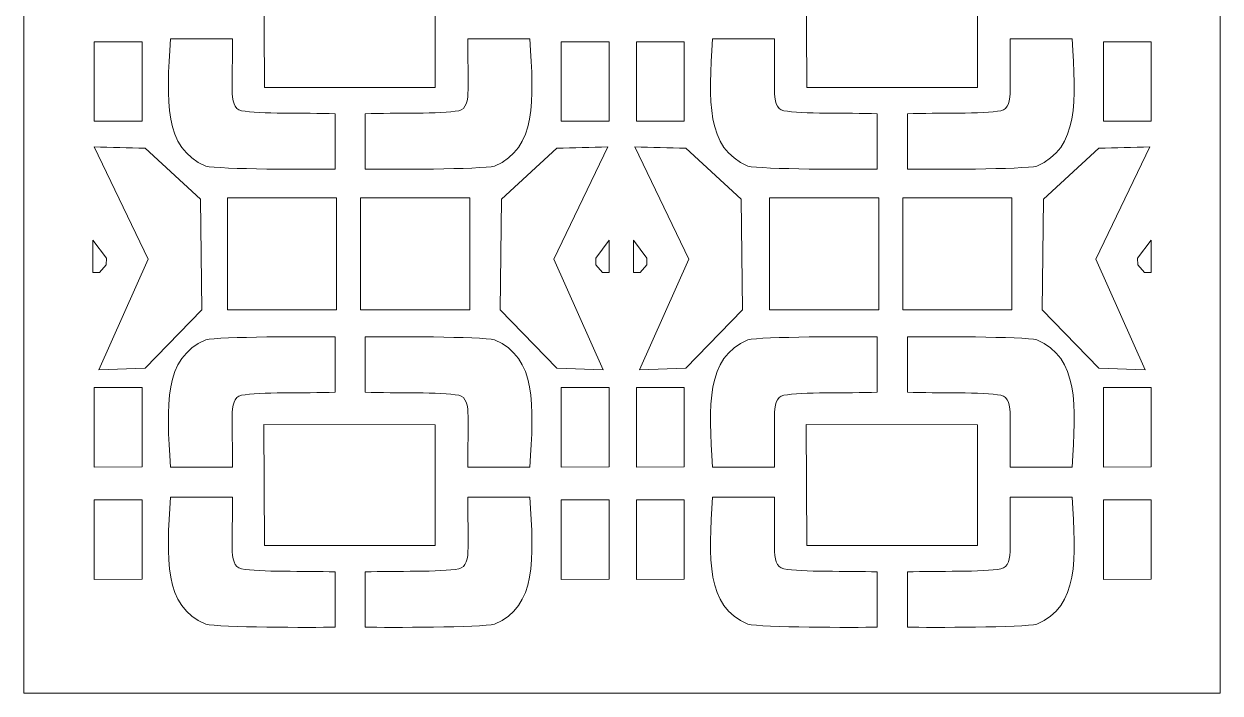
# Model space of a CAD drawing. Header units: centimetres. Extents: x -15.4 to -1.9, y -9.5 to 9.5.
# Drawn here: x -8.11 to -1.85, y -9.5 to -6 of the extents above; entities that cross this region are included whole.
import ezdxf

# ---------------------------------------------------------------- set-up
doc = ezdxf.new("R2010")
doc.units = ezdxf.units.CM
doc.header["$MEASUREMENT"] = 0
doc.layers.add('layer 1', color=7, linetype='Continuous')

msp = doc.modelspace()

# ---------------------------------------------------------------- linework, layer by layer
at = {"layer": 'layer 1', "color": 7, "lineweight": 9}
for points, knots in [([(-8.11195, 9.49999), (-8.11195, 9.49999), (-1.85082, 9.49999), (-1.85082, 9.49999), (-1.85082, 9.49999), (-1.85082, 9.49999), (-1.85082, -9.5), (-1.85082, -9.5), (-1.85082, -9.5), (-1.85082, -9.5), (-8.11195, -9.5), (-8.11195, -9.5), (-8.11195, -9.5), (-8.11195, -9.5), (-8.11195, 9.49999), (-8.11195, 9.49999)], [0, 0, 0, 0, 0.2, 0.2, 0.2, 0.2, 0.4, 0.4, 0.4, 0.4, 0.6, 0.6, 0.6, 0.6, 1, 1, 1, 1]), ([(-6.85568, -5.69803), (-6.85568, -5.69803), (-6.85205, -6.33128), (-6.85205, -6.33128), (-6.85205, -6.33128), (-6.85205, -6.33128), (-5.95883, -6.33138), (-5.95883, -6.33138), (-5.95883, -6.33138), (-5.95883, -6.33138), (-5.95886, -5.69973), (-5.95886, -5.69973), (-5.95886, -5.69973), (-5.95886, -5.69973), (-6.85568, -5.69803), (-6.85568, -5.69803)], [0, 0, 0, 0, 0.2, 0.2, 0.2, 0.2, 0.4, 0.4, 0.4, 0.4, 0.6, 0.6, 0.6, 0.6, 1, 1, 1, 1]), ([(-4.01756, -5.69803), (-4.01756, -5.69803), (-4.01394, -6.33128), (-4.01394, -6.33128), (-4.01394, -6.33128), (-4.01394, -6.33128), (-3.12071, -6.33138), (-3.12071, -6.33138), (-3.12071, -6.33138), (-3.12071, -6.33138), (-3.12075, -5.69973), (-3.12075, -5.69973), (-3.12075, -5.69973), (-3.12075, -5.69973), (-4.01756, -5.69803), (-4.01756, -5.69803)], [0, 0, 0, 0, 0.2, 0.2, 0.2, 0.2, 0.4, 0.4, 0.4, 0.4, 0.6, 0.6, 0.6, 0.6, 1, 1, 1, 1]), ([(-7.74365, -6.50812), (-7.74365, -6.50812), (-7.49322, -6.50716), (-7.49322, -6.50716), (-7.49322, -6.50716), (-7.49322, -6.50716), (-7.49322, -6.09226), (-7.49322, -6.09226), (-7.49322, -6.09226), (-7.49322, -6.09226), (-7.74373, -6.09226), (-7.74373, -6.09226), (-7.74373, -6.09226), (-7.74373, -6.09226), (-7.74365, -6.50812), (-7.74365, -6.50812)], [0, 0, 0, 0, 0.2, 0.2, 0.2, 0.2, 0.4, 0.4, 0.4, 0.4, 0.6, 0.6, 0.6, 0.6, 1, 1, 1, 1]), ([(-6.4834, -6.75825), (-6.60171, -6.76016), (-7.09015, -6.76055), (-7.1606, -6.74259), (-7.1606, -6.74259), (-7.38208, -6.64813), (-7.36514, -6.40277), (-7.34546, -6.07745), (-7.34546, -6.07745), (-7.34546, -6.07745), (-7.0209, -6.07756), (-7.0209, -6.07756), (-7.0209, -6.07756), (-7.0209, -6.07756), (-7.02158, -6.34149), (-7.02158, -6.34149), (-7.02158, -6.34149), (-7.02171, -6.39992), (-7.01173, -6.44546), (-6.97292, -6.45295), (-6.97292, -6.45295), (-6.88068, -6.47078), (-6.63995, -6.4634), (-6.4834, -6.46861), (-6.4834, -6.46861), (-6.4834, -6.46861), (-6.4834, -6.75825), (-6.4834, -6.75825)], [0, 0, 0, 0, 0.125, 0.125, 0.125, 0.125, 0.25, 0.25, 0.25, 0.25, 0.375, 0.375, 0.375, 0.375, 0.5, 0.5, 0.5, 0.5, 0.625, 0.625, 0.625, 0.625, 0.75, 0.75, 0.75, 0.75, 1, 1, 1, 1]), ([(-6.3253, -6.75825), (-6.20698, -6.76016), (-5.71855, -6.76055), (-5.6481, -6.74259), (-5.6481, -6.74259), (-5.42661, -6.64813), (-5.44356, -6.40277), (-5.46324, -6.07745), (-5.46324, -6.07745), (-5.46324, -6.07745), (-5.7878, -6.07756), (-5.7878, -6.07756), (-5.7878, -6.07756), (-5.7878, -6.07756), (-5.78711, -6.34149), (-5.78711, -6.34149), (-5.78711, -6.34149), (-5.78698, -6.39992), (-5.79697, -6.44546), (-5.83577, -6.45295), (-5.83577, -6.45295), (-5.92801, -6.47078), (-6.16875, -6.4634), (-6.3253, -6.46861), (-6.3253, -6.46861), (-6.3253, -6.46861), (-6.3253, -6.75825), (-6.3253, -6.75825)], [0, 0, 0, 0, 0.125, 0.125, 0.125, 0.125, 0.25, 0.25, 0.25, 0.25, 0.375, 0.375, 0.375, 0.375, 0.5, 0.5, 0.5, 0.5, 0.625, 0.625, 0.625, 0.625, 0.75, 0.75, 0.75, 0.75, 1, 1, 1, 1]), ([(-5.29975, -6.50812), (-5.29975, -6.50812), (-5.04932, -6.50716), (-5.04932, -6.50716), (-5.04932, -6.50716), (-5.04932, -6.50716), (-5.04932, -6.09226), (-5.04932, -6.09226), (-5.04932, -6.09226), (-5.04932, -6.09226), (-5.29983, -6.09226), (-5.29983, -6.09226), (-5.29983, -6.09226), (-5.29983, -6.09226), (-5.29975, -6.50812), (-5.29975, -6.50812)], [0, 0, 0, 0, 0.2, 0.2, 0.2, 0.2, 0.4, 0.4, 0.4, 0.4, 0.6, 0.6, 0.6, 0.6, 1, 1, 1, 1]), ([(-4.90554, -6.50812), (-4.90554, -6.50812), (-4.65511, -6.50716), (-4.65511, -6.50716), (-4.65511, -6.50716), (-4.65511, -6.50716), (-4.65511, -6.09226), (-4.65511, -6.09226), (-4.65511, -6.09226), (-4.65511, -6.09226), (-4.90561, -6.09226), (-4.90561, -6.09226), (-4.90561, -6.09226), (-4.90561, -6.09226), (-4.90554, -6.50812), (-4.90554, -6.50812)], [0, 0, 0, 0, 0.2, 0.2, 0.2, 0.2, 0.4, 0.4, 0.4, 0.4, 0.6, 0.6, 0.6, 0.6, 1, 1, 1, 1]), ([(-3.64528, -6.75825), (-3.7636, -6.76016), (-4.25203, -6.76055), (-4.32248, -6.74259), (-4.32248, -6.74259), (-4.54397, -6.64813), (-4.52702, -6.40277), (-4.50735, -6.07745), (-4.50735, -6.07745), (-4.50735, -6.07745), (-4.18278, -6.07756), (-4.18278, -6.07756), (-4.18278, -6.07756), (-4.18278, -6.07756), (-4.18347, -6.34149), (-4.18347, -6.34149), (-4.18347, -6.34149), (-4.1836, -6.39992), (-4.17361, -6.44546), (-4.13481, -6.45295), (-4.13481, -6.45295), (-4.04257, -6.47078), (-3.80183, -6.4634), (-3.64528, -6.46861), (-3.64528, -6.46861), (-3.64528, -6.46861), (-3.64528, -6.75825), (-3.64528, -6.75825)], [0, 0, 0, 0, 0.125, 0.125, 0.125, 0.125, 0.25, 0.25, 0.25, 0.25, 0.375, 0.375, 0.375, 0.375, 0.5, 0.5, 0.5, 0.5, 0.625, 0.625, 0.625, 0.625, 0.75, 0.75, 0.75, 0.75, 1, 1, 1, 1]), ([(-3.48718, -6.75825), (-3.36887, -6.76016), (-2.88043, -6.76055), (-2.80998, -6.74259), (-2.80998, -6.74259), (-2.5885, -6.64813), (-2.60544, -6.40277), (-2.62512, -6.07745), (-2.62512, -6.07745), (-2.62512, -6.07745), (-2.94968, -6.07756), (-2.94968, -6.07756), (-2.94968, -6.07756), (-2.94968, -6.07756), (-2.949, -6.34149), (-2.949, -6.34149), (-2.949, -6.34149), (-2.94887, -6.39992), (-2.95886, -6.44546), (-2.99766, -6.45295), (-2.99766, -6.45295), (-3.0899, -6.47078), (-3.33064, -6.4634), (-3.48718, -6.46861), (-3.48718, -6.46861), (-3.48718, -6.46861), (-3.48718, -6.75825), (-3.48718, -6.75825)], [0, 0, 0, 0, 0.125, 0.125, 0.125, 0.125, 0.25, 0.25, 0.25, 0.25, 0.375, 0.375, 0.375, 0.375, 0.5, 0.5, 0.5, 0.5, 0.625, 0.625, 0.625, 0.625, 0.75, 0.75, 0.75, 0.75, 1, 1, 1, 1]), ([(-2.46164, -6.50812), (-2.46164, -6.50812), (-2.21121, -6.50716), (-2.21121, -6.50716), (-2.21121, -6.50716), (-2.21121, -6.50716), (-2.21121, -6.09226), (-2.21121, -6.09226), (-2.21121, -6.09226), (-2.21121, -6.09226), (-2.46171, -6.09226), (-2.46171, -6.09226), (-2.46171, -6.09226), (-2.46171, -6.09226), (-2.46164, -6.50812), (-2.46164, -6.50812)], [0, 0, 0, 0, 0.2, 0.2, 0.2, 0.2, 0.4, 0.4, 0.4, 0.4, 0.6, 0.6, 0.6, 0.6, 1, 1, 1, 1]), ([(-7.74373, -6.6419), (-7.74373, -6.6419), (-7.46191, -7.229), (-7.46191, -7.229), (-7.46191, -7.229), (-7.46191, -7.229), (-7.72024, -7.80829), (-7.72024, -7.80829), (-7.72024, -7.80829), (-7.72024, -7.80829), (-7.47757, -7.80046), (-7.47757, -7.80046), (-7.47757, -7.80046), (-7.47757, -7.80046), (-7.18009, -7.49516), (-7.18009, -7.49516), (-7.18009, -7.49516), (-7.18009, -7.49516), (-7.18793, -6.91587), (-7.18793, -6.91587), (-7.18793, -6.91587), (-7.18793, -6.91587), (-7.47757, -6.64972), (-7.47757, -6.64972), (-7.47757, -6.64972), (-7.56628, -6.64711), (-7.65502, -6.64451), (-7.74373, -6.6419)], [0, 0, 0, 0, 0.125, 0.125, 0.125, 0.125, 0.25, 0.25, 0.25, 0.25, 0.375, 0.375, 0.375, 0.375, 0.5, 0.5, 0.5, 0.5, 0.625, 0.625, 0.625, 0.625, 0.75, 0.75, 0.75, 0.75, 1, 1, 1, 1]), ([(-5.05604, -6.6419), (-5.05604, -6.6419), (-5.33785, -7.229), (-5.33785, -7.229), (-5.33785, -7.229), (-5.33785, -7.229), (-5.07953, -7.80829), (-5.07953, -7.80829), (-5.07953, -7.80829), (-5.07953, -7.80829), (-5.32219, -7.80046), (-5.32219, -7.80046), (-5.32219, -7.80046), (-5.32219, -7.80046), (-5.61967, -7.49516), (-5.61967, -7.49516), (-5.61967, -7.49516), (-5.61967, -7.49516), (-5.61183, -6.91587), (-5.61183, -6.91587), (-5.61183, -6.91587), (-5.61183, -6.91587), (-5.32219, -6.64972), (-5.32219, -6.64972), (-5.32219, -6.64972), (-5.23348, -6.64711), (-5.14474, -6.64451), (-5.05604, -6.6419)], [0, 0, 0, 0, 0.125, 0.125, 0.125, 0.125, 0.25, 0.25, 0.25, 0.25, 0.375, 0.375, 0.375, 0.375, 0.5, 0.5, 0.5, 0.5, 0.625, 0.625, 0.625, 0.625, 0.75, 0.75, 0.75, 0.75, 1, 1, 1, 1]), ([(-4.9139, -6.6419), (-4.9139, -6.6419), (-4.63208, -7.229), (-4.63208, -7.229), (-4.63208, -7.229), (-4.63208, -7.229), (-4.89041, -7.80829), (-4.89041, -7.80829), (-4.89041, -7.80829), (-4.89041, -7.80829), (-4.64775, -7.80046), (-4.64775, -7.80046), (-4.64775, -7.80046), (-4.64775, -7.80046), (-4.35026, -7.49516), (-4.35026, -7.49516), (-4.35026, -7.49516), (-4.35026, -7.49516), (-4.3581, -6.91587), (-4.3581, -6.91587), (-4.3581, -6.91587), (-4.3581, -6.91587), (-4.64775, -6.64972), (-4.64775, -6.64972), (-4.64775, -6.64972), (-4.73645, -6.64711), (-4.82519, -6.64451), (-4.9139, -6.6419)], [0, 0, 0, 0, 0.125, 0.125, 0.125, 0.125, 0.25, 0.25, 0.25, 0.25, 0.375, 0.375, 0.375, 0.375, 0.5, 0.5, 0.5, 0.5, 0.625, 0.625, 0.625, 0.625, 0.75, 0.75, 0.75, 0.75, 1, 1, 1, 1]), ([(-2.21903, -6.6419), (-2.21903, -6.6419), (-2.50085, -7.229), (-2.50085, -7.229), (-2.50085, -7.229), (-2.50085, -7.229), (-2.24252, -7.80829), (-2.24252, -7.80829), (-2.24252, -7.80829), (-2.24252, -7.80829), (-2.48518, -7.80046), (-2.48518, -7.80046), (-2.48518, -7.80046), (-2.48518, -7.80046), (-2.78267, -7.49516), (-2.78267, -7.49516), (-2.78267, -7.49516), (-2.78267, -7.49516), (-2.77482, -6.91587), (-2.77482, -6.91587), (-2.77482, -6.91587), (-2.77482, -6.91587), (-2.48518, -6.64972), (-2.48518, -6.64972), (-2.48518, -6.64972), (-2.39648, -6.64711), (-2.30774, -6.64451), (-2.21903, -6.6419)], [0, 0, 0, 0, 0.125, 0.125, 0.125, 0.125, 0.25, 0.25, 0.25, 0.25, 0.375, 0.375, 0.375, 0.375, 0.5, 0.5, 0.5, 0.5, 0.625, 0.625, 0.625, 0.625, 0.75, 0.75, 0.75, 0.75, 1, 1, 1, 1]), ([(-7.04703, -7.49516), (-7.04703, -7.49516), (-6.47557, -7.49516), (-6.47557, -7.49516), (-6.47557, -7.49516), (-6.47557, -7.49516), (-6.47559, -6.90805), (-6.47559, -6.90805), (-6.47559, -6.90805), (-6.47559, -6.90805), (-7.04703, -6.90805), (-7.04703, -6.90805), (-7.04703, -6.90805), (-7.04703, -6.90805), (-7.04703, -6.95503), (-7.04703, -6.95503), (-7.04703, -6.95503), (-7.04703, -6.95503), (-7.04703, -7.49516), (-7.04703, -7.49516)], [0, 0, 0, 0, 0.1666667, 0.1666667, 0.1666667, 0.1666667, 0.3333333, 0.3333333, 0.3333333, 0.3333333, 0.5, 0.5, 0.5, 0.5, 0.6666667, 0.6666667, 0.6666667, 0.6666667, 1, 1, 1, 1]), ([(-6.35017, -7.49516), (-6.35017, -7.49516), (-5.77872, -7.49516), (-5.77872, -7.49516), (-5.77872, -7.49516), (-5.77872, -7.49516), (-5.77873, -6.90805), (-5.77873, -6.90805), (-5.77873, -6.90805), (-5.77873, -6.90805), (-6.35017, -6.90805), (-6.35017, -6.90805), (-6.35017, -6.90805), (-6.35017, -6.90805), (-6.35017, -6.95503), (-6.35017, -6.95503), (-6.35017, -6.95503), (-6.35017, -6.95503), (-6.35017, -7.49516), (-6.35017, -7.49516)], [0, 0, 0, 0, 0.1666667, 0.1666667, 0.1666667, 0.1666667, 0.3333333, 0.3333333, 0.3333333, 0.3333333, 0.5, 0.5, 0.5, 0.5, 0.6666667, 0.6666667, 0.6666667, 0.6666667, 1, 1, 1, 1]), ([(-4.20892, -7.49516), (-4.20892, -7.49516), (-3.63746, -7.49516), (-3.63746, -7.49516), (-3.63746, -7.49516), (-3.63746, -7.49516), (-3.63748, -6.90805), (-3.63748, -6.90805), (-3.63748, -6.90805), (-3.63748, -6.90805), (-4.20892, -6.90805), (-4.20892, -6.90805), (-4.20892, -6.90805), (-4.20892, -6.90805), (-4.20892, -6.95503), (-4.20892, -6.95503), (-4.20892, -6.95503), (-4.20892, -6.95503), (-4.20892, -7.49516), (-4.20892, -7.49516)], [0, 0, 0, 0, 0.1666667, 0.1666667, 0.1666667, 0.1666667, 0.3333333, 0.3333333, 0.3333333, 0.3333333, 0.5, 0.5, 0.5, 0.5, 0.6666667, 0.6666667, 0.6666667, 0.6666667, 1, 1, 1, 1]), ([(-3.51206, -7.49516), (-3.51206, -7.49516), (-2.9406, -7.49516), (-2.9406, -7.49516), (-2.9406, -7.49516), (-2.9406, -7.49516), (-2.94062, -6.90805), (-2.94062, -6.90805), (-2.94062, -6.90805), (-2.94062, -6.90805), (-3.51206, -6.90805), (-3.51206, -6.90805), (-3.51206, -6.90805), (-3.51206, -6.90805), (-3.51206, -6.95503), (-3.51206, -6.95503), (-3.51206, -6.95503), (-3.51206, -6.95503), (-3.51206, -7.49516), (-3.51206, -7.49516)], [0, 0, 0, 0, 0.1666667, 0.1666667, 0.1666667, 0.1666667, 0.3333333, 0.3333333, 0.3333333, 0.3333333, 0.5, 0.5, 0.5, 0.5, 0.6666667, 0.6666667, 0.6666667, 0.6666667, 1, 1, 1, 1]), ([(-7.75137, -7.13085), (-7.75137, -7.13085), (-7.75155, -7.29947), (-7.75155, -7.29947), (-7.75155, -7.29947), (-7.75155, -7.29947), (-7.71667, -7.29947), (-7.71667, -7.29947), (-7.71667, -7.29947), (-7.71667, -7.29947), (-7.68073, -7.25991), (-7.68073, -7.25991), (-7.68073, -7.25991), (-7.68073, -7.25991), (-7.68056, -7.22438), (-7.68056, -7.22438), (-7.68056, -7.22438), (-7.68056, -7.22438), (-7.75137, -7.13085), (-7.75137, -7.13085)], [0, 0, 0, 0, 0.1666667, 0.1666667, 0.1666667, 0.1666667, 0.3333333, 0.3333333, 0.3333333, 0.3333333, 0.5, 0.5, 0.5, 0.5, 0.6666667, 0.6666667, 0.6666667, 0.6666667, 1, 1, 1, 1]), ([(-5.0484, -7.13085), (-5.0484, -7.13085), (-5.04821, -7.29947), (-5.04821, -7.29947), (-5.04821, -7.29947), (-5.04821, -7.29947), (-5.0831, -7.29947), (-5.0831, -7.29947), (-5.0831, -7.29947), (-5.0831, -7.29947), (-5.11903, -7.25991), (-5.11903, -7.25991), (-5.11903, -7.25991), (-5.11903, -7.25991), (-5.1192, -7.22438), (-5.1192, -7.22438), (-5.1192, -7.22438), (-5.1192, -7.22438), (-5.0484, -7.13085), (-5.0484, -7.13085)], [0, 0, 0, 0, 0.1666667, 0.1666667, 0.1666667, 0.1666667, 0.3333333, 0.3333333, 0.3333333, 0.3333333, 0.5, 0.5, 0.5, 0.5, 0.6666667, 0.6666667, 0.6666667, 0.6666667, 1, 1, 1, 1]), ([(-4.92154, -7.13085), (-4.92154, -7.13085), (-4.92172, -7.29947), (-4.92172, -7.29947), (-4.92172, -7.29947), (-4.92172, -7.29947), (-4.88684, -7.29947), (-4.88684, -7.29947), (-4.88684, -7.29947), (-4.88684, -7.29947), (-4.8509, -7.25991), (-4.8509, -7.25991), (-4.8509, -7.25991), (-4.8509, -7.25991), (-4.85073, -7.22438), (-4.85073, -7.22438), (-4.85073, -7.22438), (-4.85073, -7.22438), (-4.92154, -7.13085), (-4.92154, -7.13085)], [0, 0, 0, 0, 0.1666667, 0.1666667, 0.1666667, 0.1666667, 0.3333333, 0.3333333, 0.3333333, 0.3333333, 0.5, 0.5, 0.5, 0.5, 0.6666667, 0.6666667, 0.6666667, 0.6666667, 1, 1, 1, 1]), ([(-2.21139, -7.13085), (-2.21139, -7.13085), (-2.21121, -7.29947), (-2.21121, -7.29947), (-2.21121, -7.29947), (-2.21121, -7.29947), (-2.24609, -7.29947), (-2.24609, -7.29947), (-2.24609, -7.29947), (-2.24609, -7.29947), (-2.28203, -7.25991), (-2.28203, -7.25991), (-2.28203, -7.25991), (-2.28203, -7.25991), (-2.28219, -7.22438), (-2.28219, -7.22438), (-2.28219, -7.22438), (-2.28219, -7.22438), (-2.21139, -7.13085), (-2.21139, -7.13085)], [0, 0, 0, 0, 0.1666667, 0.1666667, 0.1666667, 0.1666667, 0.3333333, 0.3333333, 0.3333333, 0.3333333, 0.5, 0.5, 0.5, 0.5, 0.6666667, 0.6666667, 0.6666667, 0.6666667, 1, 1, 1, 1]), ([(-6.4834, -7.63643), (-6.60171, -7.63452), (-7.09015, -7.63413), (-7.1606, -7.65209), (-7.1606, -7.65209), (-7.38208, -7.74655), (-7.36514, -7.99191), (-7.34546, -8.31723), (-7.34546, -8.31723), (-7.34546, -8.31723), (-7.0209, -8.31712), (-7.0209, -8.31712), (-7.0209, -8.31712), (-7.0209, -8.31712), (-7.02158, -8.05319), (-7.02158, -8.05319), (-7.02158, -8.05319), (-7.02171, -7.99476), (-7.01173, -7.94922), (-6.97292, -7.94173), (-6.97292, -7.94173), (-6.88068, -7.9239), (-6.63995, -7.93128), (-6.4834, -7.92607), (-6.4834, -7.92607), (-6.4834, -7.92607), (-6.4834, -7.63643), (-6.4834, -7.63643)], [0, 0, 0, 0, 0.125, 0.125, 0.125, 0.125, 0.25, 0.25, 0.25, 0.25, 0.375, 0.375, 0.375, 0.375, 0.5, 0.5, 0.5, 0.5, 0.625, 0.625, 0.625, 0.625, 0.75, 0.75, 0.75, 0.75, 1, 1, 1, 1]), ([(-6.3253, -7.63643), (-6.20698, -7.63452), (-5.71855, -7.63413), (-5.6481, -7.65209), (-5.6481, -7.65209), (-5.42661, -7.74655), (-5.44356, -7.99191), (-5.46324, -8.31723), (-5.46324, -8.31723), (-5.46324, -8.31723), (-5.7878, -8.31712), (-5.7878, -8.31712), (-5.7878, -8.31712), (-5.7878, -8.31712), (-5.78711, -8.05319), (-5.78711, -8.05319), (-5.78711, -8.05319), (-5.78698, -7.99476), (-5.79697, -7.94922), (-5.83577, -7.94173), (-5.83577, -7.94173), (-5.92801, -7.9239), (-6.16875, -7.93128), (-6.3253, -7.92607), (-6.3253, -7.92607), (-6.3253, -7.92607), (-6.3253, -7.63643), (-6.3253, -7.63643)], [0, 0, 0, 0, 0.125, 0.125, 0.125, 0.125, 0.25, 0.25, 0.25, 0.25, 0.375, 0.375, 0.375, 0.375, 0.5, 0.5, 0.5, 0.5, 0.625, 0.625, 0.625, 0.625, 0.75, 0.75, 0.75, 0.75, 1, 1, 1, 1]), ([(-3.64528, -7.63643), (-3.7636, -7.63452), (-4.25203, -7.63413), (-4.32248, -7.65209), (-4.32248, -7.65209), (-4.54397, -7.74655), (-4.52702, -7.99191), (-4.50735, -8.31723), (-4.50735, -8.31723), (-4.50735, -8.31723), (-4.18278, -8.31712), (-4.18278, -8.31712), (-4.18278, -8.31712), (-4.18278, -8.31712), (-4.18347, -8.05319), (-4.18347, -8.05319), (-4.18347, -8.05319), (-4.1836, -7.99476), (-4.17361, -7.94922), (-4.13481, -7.94173), (-4.13481, -7.94173), (-4.04257, -7.9239), (-3.80183, -7.93128), (-3.64528, -7.92607), (-3.64528, -7.92607), (-3.64528, -7.92607), (-3.64528, -7.63643), (-3.64528, -7.63643)], [0, 0, 0, 0, 0.125, 0.125, 0.125, 0.125, 0.25, 0.25, 0.25, 0.25, 0.375, 0.375, 0.375, 0.375, 0.5, 0.5, 0.5, 0.5, 0.625, 0.625, 0.625, 0.625, 0.75, 0.75, 0.75, 0.75, 1, 1, 1, 1]), ([(-3.48718, -7.63643), (-3.36887, -7.63452), (-2.88043, -7.63413), (-2.80998, -7.65209), (-2.80998, -7.65209), (-2.5885, -7.74655), (-2.60544, -7.99191), (-2.62512, -8.31723), (-2.62512, -8.31723), (-2.62512, -8.31723), (-2.94968, -8.31712), (-2.94968, -8.31712), (-2.94968, -8.31712), (-2.94968, -8.31712), (-2.949, -8.05319), (-2.949, -8.05319), (-2.949, -8.05319), (-2.94887, -7.99476), (-2.95886, -7.94922), (-2.99766, -7.94173), (-2.99766, -7.94173), (-3.0899, -7.9239), (-3.33064, -7.93128), (-3.48718, -7.92607), (-3.48718, -7.92607), (-3.48718, -7.92607), (-3.48718, -7.63643), (-3.48718, -7.63643)], [0, 0, 0, 0, 0.125, 0.125, 0.125, 0.125, 0.25, 0.25, 0.25, 0.25, 0.375, 0.375, 0.375, 0.375, 0.5, 0.5, 0.5, 0.5, 0.625, 0.625, 0.625, 0.625, 0.75, 0.75, 0.75, 0.75, 1, 1, 1, 1]), ([(-7.74365, -8.31723), (-7.74365, -8.31723), (-7.49322, -8.31627), (-7.49322, -8.31627), (-7.49322, -8.31627), (-7.49322, -8.31627), (-7.49322, -7.90138), (-7.49322, -7.90138), (-7.49322, -7.90138), (-7.49322, -7.90138), (-7.74373, -7.90138), (-7.74373, -7.90138), (-7.74373, -7.90138), (-7.74373, -7.90138), (-7.74365, -8.31723), (-7.74365, -8.31723)], [0, 0, 0, 0, 0.2, 0.2, 0.2, 0.2, 0.4, 0.4, 0.4, 0.4, 0.6, 0.6, 0.6, 0.6, 1, 1, 1, 1]), ([(-5.29975, -8.31723), (-5.29975, -8.31723), (-5.04932, -8.31627), (-5.04932, -8.31627), (-5.04932, -8.31627), (-5.04932, -8.31627), (-5.04932, -7.90138), (-5.04932, -7.90138), (-5.04932, -7.90138), (-5.04932, -7.90138), (-5.29983, -7.90138), (-5.29983, -7.90138), (-5.29983, -7.90138), (-5.29983, -7.90138), (-5.29975, -8.31723), (-5.29975, -8.31723)], [0, 0, 0, 0, 0.2, 0.2, 0.2, 0.2, 0.4, 0.4, 0.4, 0.4, 0.6, 0.6, 0.6, 0.6, 1, 1, 1, 1]), ([(-4.90554, -8.31723), (-4.90554, -8.31723), (-4.65511, -8.31627), (-4.65511, -8.31627), (-4.65511, -8.31627), (-4.65511, -8.31627), (-4.65511, -7.90138), (-4.65511, -7.90138), (-4.65511, -7.90138), (-4.65511, -7.90138), (-4.90561, -7.90138), (-4.90561, -7.90138), (-4.90561, -7.90138), (-4.90561, -7.90138), (-4.90554, -8.31723), (-4.90554, -8.31723)], [0, 0, 0, 0, 0.2, 0.2, 0.2, 0.2, 0.4, 0.4, 0.4, 0.4, 0.6, 0.6, 0.6, 0.6, 1, 1, 1, 1]), ([(-2.46164, -8.31723), (-2.46164, -8.31723), (-2.21121, -8.31627), (-2.21121, -8.31627), (-2.21121, -8.31627), (-2.21121, -8.31627), (-2.21121, -7.90138), (-2.21121, -7.90138), (-2.21121, -7.90138), (-2.21121, -7.90138), (-2.46171, -7.90138), (-2.46171, -7.90138), (-2.46171, -7.90138), (-2.46171, -7.90138), (-2.46164, -8.31723), (-2.46164, -8.31723)], [0, 0, 0, 0, 0.2, 0.2, 0.2, 0.2, 0.4, 0.4, 0.4, 0.4, 0.6, 0.6, 0.6, 0.6, 1, 1, 1, 1]), ([(-6.85568, -8.0951), (-6.85568, -8.0951), (-6.85205, -8.72835), (-6.85205, -8.72835), (-6.85205, -8.72835), (-6.85205, -8.72835), (-5.95883, -8.72844), (-5.95883, -8.72844), (-5.95883, -8.72844), (-5.95883, -8.72844), (-5.95886, -8.0968), (-5.95886, -8.0968), (-5.95886, -8.0968), (-5.95886, -8.0968), (-6.85568, -8.0951), (-6.85568, -8.0951)], [0, 0, 0, 0, 0.2, 0.2, 0.2, 0.2, 0.4, 0.4, 0.4, 0.4, 0.6, 0.6, 0.6, 0.6, 1, 1, 1, 1]), ([(-4.01756, -8.0951), (-4.01756, -8.0951), (-4.01394, -8.72835), (-4.01394, -8.72835), (-4.01394, -8.72835), (-4.01394, -8.72835), (-3.12071, -8.72844), (-3.12071, -8.72844), (-3.12071, -8.72844), (-3.12071, -8.72844), (-3.12075, -8.0968), (-3.12075, -8.0968), (-3.12075, -8.0968), (-3.12075, -8.0968), (-4.01756, -8.0951), (-4.01756, -8.0951)], [0, 0, 0, 0, 0.2, 0.2, 0.2, 0.2, 0.4, 0.4, 0.4, 0.4, 0.6, 0.6, 0.6, 0.6, 1, 1, 1, 1]), ([(-7.74365, -8.90519), (-7.74365, -8.90519), (-7.49322, -8.90423), (-7.49322, -8.90423), (-7.49322, -8.90423), (-7.49322, -8.90423), (-7.49322, -8.48933), (-7.49322, -8.48933), (-7.49322, -8.48933), (-7.49322, -8.48933), (-7.74373, -8.48933), (-7.74373, -8.48933), (-7.74373, -8.48933), (-7.74373, -8.48933), (-7.74365, -8.90519), (-7.74365, -8.90519)], [0, 0, 0, 0, 0.2, 0.2, 0.2, 0.2, 0.4, 0.4, 0.4, 0.4, 0.6, 0.6, 0.6, 0.6, 1, 1, 1, 1]), ([(-6.4834, -9.15532), (-6.60171, -9.15723), (-7.09015, -9.15762), (-7.1606, -9.13966), (-7.1606, -9.13966), (-7.38208, -9.0452), (-7.36514, -8.79984), (-7.34546, -8.47452), (-7.34546, -8.47452), (-7.34546, -8.47452), (-7.0209, -8.47463), (-7.0209, -8.47463), (-7.0209, -8.47463), (-7.0209, -8.47463), (-7.02158, -8.73856), (-7.02158, -8.73856), (-7.02158, -8.73856), (-7.02171, -8.79699), (-7.01173, -8.84252), (-6.97292, -8.85001), (-6.97292, -8.85001), (-6.88068, -8.86784), (-6.63995, -8.86046), (-6.4834, -8.86568), (-6.4834, -8.86568), (-6.4834, -8.86568), (-6.4834, -9.15532), (-6.4834, -9.15532)], [0, 0, 0, 0, 0.125, 0.125, 0.125, 0.125, 0.25, 0.25, 0.25, 0.25, 0.375, 0.375, 0.375, 0.375, 0.5, 0.5, 0.5, 0.5, 0.625, 0.625, 0.625, 0.625, 0.75, 0.75, 0.75, 0.75, 1, 1, 1, 1]), ([(-6.3253, -9.15532), (-6.20698, -9.15723), (-5.71855, -9.15762), (-5.6481, -9.13966), (-5.6481, -9.13966), (-5.42661, -9.0452), (-5.44356, -8.79984), (-5.46324, -8.47452), (-5.46324, -8.47452), (-5.46324, -8.47452), (-5.7878, -8.47463), (-5.7878, -8.47463), (-5.7878, -8.47463), (-5.7878, -8.47463), (-5.78711, -8.73856), (-5.78711, -8.73856), (-5.78711, -8.73856), (-5.78698, -8.79699), (-5.79697, -8.84252), (-5.83577, -8.85001), (-5.83577, -8.85001), (-5.92801, -8.86784), (-6.16875, -8.86046), (-6.3253, -8.86568), (-6.3253, -8.86568), (-6.3253, -8.86568), (-6.3253, -9.15532), (-6.3253, -9.15532)], [0, 0, 0, 0, 0.125, 0.125, 0.125, 0.125, 0.25, 0.25, 0.25, 0.25, 0.375, 0.375, 0.375, 0.375, 0.5, 0.5, 0.5, 0.5, 0.625, 0.625, 0.625, 0.625, 0.75, 0.75, 0.75, 0.75, 1, 1, 1, 1]), ([(-5.29975, -8.90519), (-5.29975, -8.90519), (-5.04932, -8.90423), (-5.04932, -8.90423), (-5.04932, -8.90423), (-5.04932, -8.90423), (-5.04932, -8.48933), (-5.04932, -8.48933), (-5.04932, -8.48933), (-5.04932, -8.48933), (-5.29983, -8.48933), (-5.29983, -8.48933), (-5.29983, -8.48933), (-5.29983, -8.48933), (-5.29975, -8.90519), (-5.29975, -8.90519)], [0, 0, 0, 0, 0.2, 0.2, 0.2, 0.2, 0.4, 0.4, 0.4, 0.4, 0.6, 0.6, 0.6, 0.6, 1, 1, 1, 1]), ([(-4.90554, -8.90519), (-4.90554, -8.90519), (-4.65511, -8.90423), (-4.65511, -8.90423), (-4.65511, -8.90423), (-4.65511, -8.90423), (-4.65511, -8.48933), (-4.65511, -8.48933), (-4.65511, -8.48933), (-4.65511, -8.48933), (-4.90561, -8.48933), (-4.90561, -8.48933), (-4.90561, -8.48933), (-4.90561, -8.48933), (-4.90554, -8.90519), (-4.90554, -8.90519)], [0, 0, 0, 0, 0.2, 0.2, 0.2, 0.2, 0.4, 0.4, 0.4, 0.4, 0.6, 0.6, 0.6, 0.6, 1, 1, 1, 1]), ([(-3.64528, -9.15532), (-3.7636, -9.15723), (-4.25203, -9.15762), (-4.32248, -9.13966), (-4.32248, -9.13966), (-4.54397, -9.0452), (-4.52702, -8.79984), (-4.50735, -8.47452), (-4.50735, -8.47452), (-4.50735, -8.47452), (-4.18278, -8.47463), (-4.18278, -8.47463), (-4.18278, -8.47463), (-4.18278, -8.47463), (-4.18347, -8.73856), (-4.18347, -8.73856), (-4.18347, -8.73856), (-4.1836, -8.79699), (-4.17361, -8.84252), (-4.13481, -8.85001), (-4.13481, -8.85001), (-4.04257, -8.86784), (-3.80183, -8.86046), (-3.64528, -8.86568), (-3.64528, -8.86568), (-3.64528, -8.86568), (-3.64528, -9.15532), (-3.64528, -9.15532)], [0, 0, 0, 0, 0.125, 0.125, 0.125, 0.125, 0.25, 0.25, 0.25, 0.25, 0.375, 0.375, 0.375, 0.375, 0.5, 0.5, 0.5, 0.5, 0.625, 0.625, 0.625, 0.625, 0.75, 0.75, 0.75, 0.75, 1, 1, 1, 1]), ([(-3.48718, -9.15532), (-3.36887, -9.15723), (-2.88043, -9.15762), (-2.80998, -9.13966), (-2.80998, -9.13966), (-2.5885, -9.0452), (-2.60544, -8.79984), (-2.62512, -8.47452), (-2.62512, -8.47452), (-2.62512, -8.47452), (-2.94968, -8.47463), (-2.94968, -8.47463), (-2.94968, -8.47463), (-2.94968, -8.47463), (-2.949, -8.73856), (-2.949, -8.73856), (-2.949, -8.73856), (-2.94887, -8.79699), (-2.95886, -8.84252), (-2.99766, -8.85001), (-2.99766, -8.85001), (-3.0899, -8.86784), (-3.33064, -8.86046), (-3.48718, -8.86568), (-3.48718, -8.86568), (-3.48718, -8.86568), (-3.48718, -9.15532), (-3.48718, -9.15532)], [0, 0, 0, 0, 0.125, 0.125, 0.125, 0.125, 0.25, 0.25, 0.25, 0.25, 0.375, 0.375, 0.375, 0.375, 0.5, 0.5, 0.5, 0.5, 0.625, 0.625, 0.625, 0.625, 0.75, 0.75, 0.75, 0.75, 1, 1, 1, 1]), ([(-2.46164, -8.90519), (-2.46164, -8.90519), (-2.21121, -8.90423), (-2.21121, -8.90423), (-2.21121, -8.90423), (-2.21121, -8.90423), (-2.21121, -8.48933), (-2.21121, -8.48933), (-2.21121, -8.48933), (-2.21121, -8.48933), (-2.46171, -8.48933), (-2.46171, -8.48933), (-2.46171, -8.48933), (-2.46171, -8.48933), (-2.46164, -8.90519), (-2.46164, -8.90519)], [0, 0, 0, 0, 0.2, 0.2, 0.2, 0.2, 0.4, 0.4, 0.4, 0.4, 0.6, 0.6, 0.6, 0.6, 1, 1, 1, 1])]:
    msp.add_open_spline(points, degree=3, knots=knots, dxfattribs=at)

doc.saveas('drawing.dxf')
